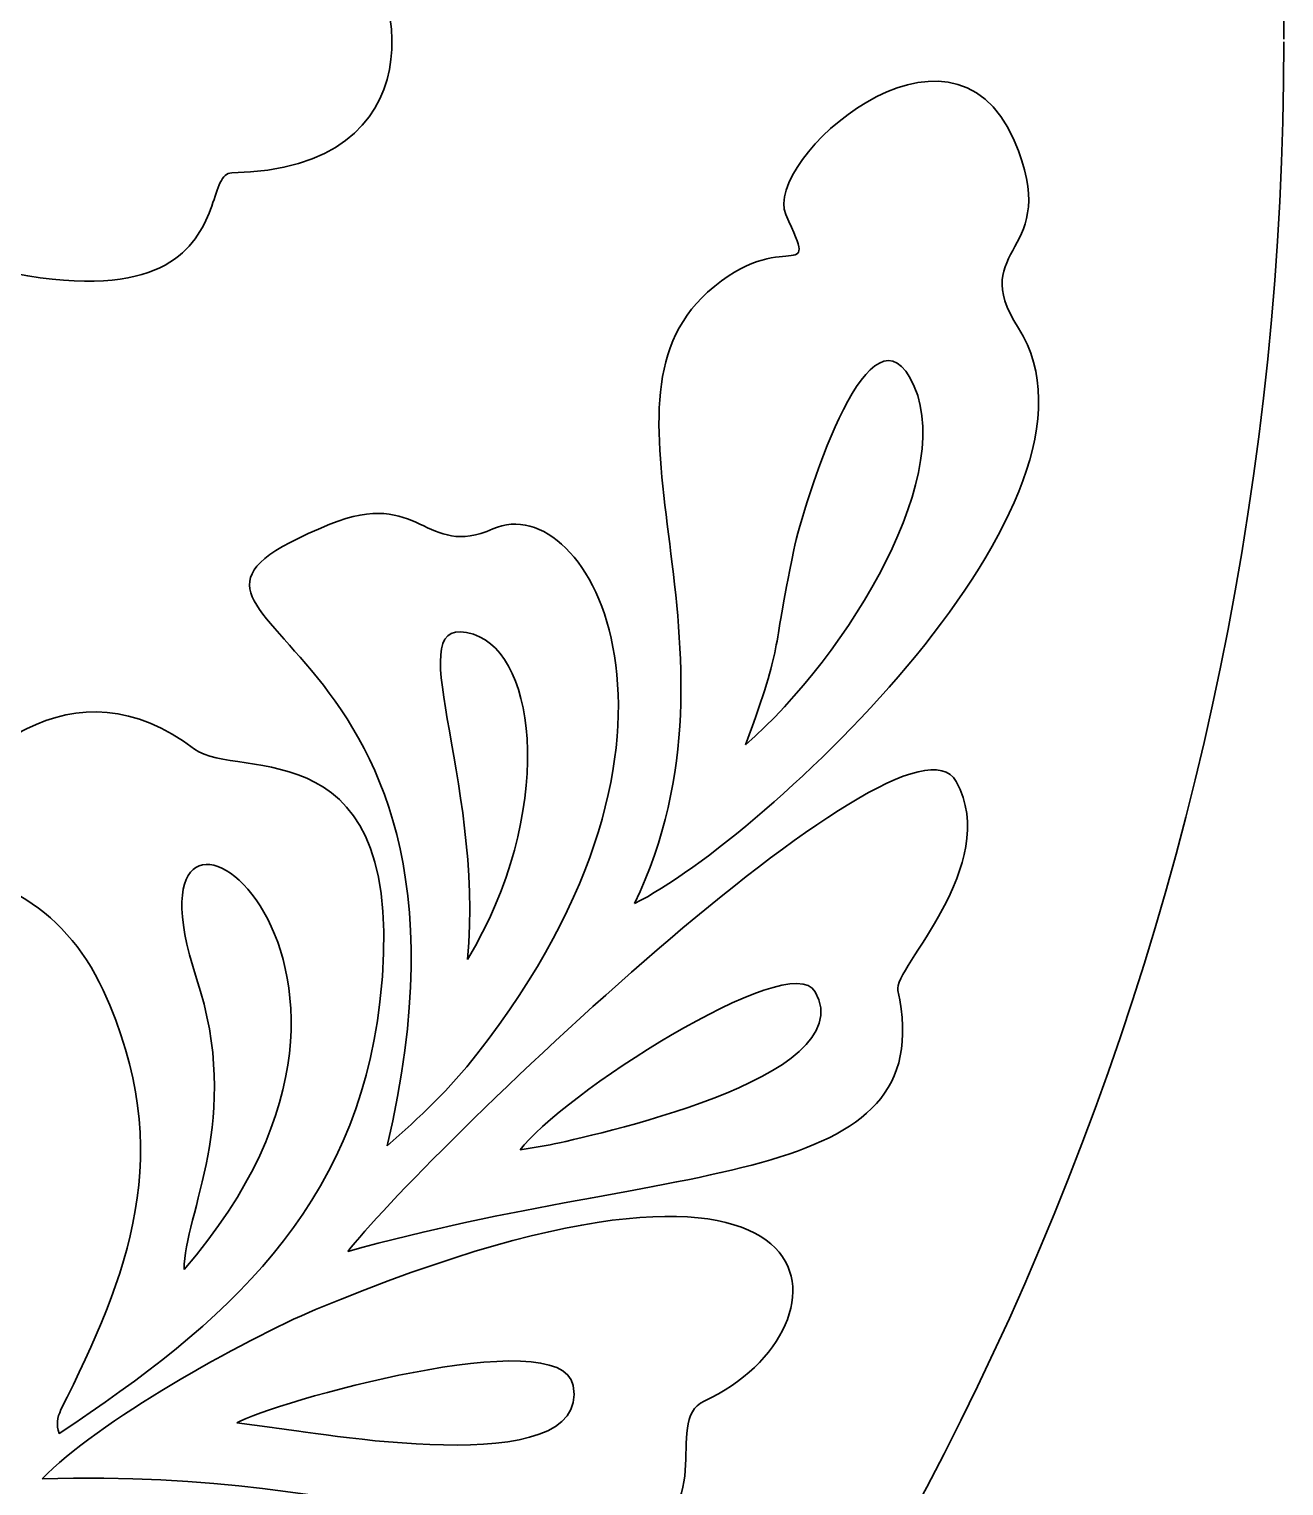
# Model space of a CAD drawing. Header units: centimetres. Extents: x -13.7 to 13.2, y -13.1 to 13.8.
# Drawn here: x 7.79 to 13.24, y -5.92 to 0.41 of the extents above; entities that cross this region are included whole.
import ezdxf

# ---------------------------------------------------------------- set-up
doc = ezdxf.new("R2010")
doc.units = ezdxf.units.CM
doc.header["$MEASUREMENT"] = 0
doc.layers.add('Layer 1', color=7, linetype='Continuous')

msp = doc.modelspace()

# ---------------------------------------------------------------- linework, layer by layer
at = {"layer": 'Layer 1', "color": 250, "lineweight": 35}
for points, knots in [([(-0.24145, 13.83027), (-7.6799, 13.82688), (-13.70893, 7.79605), (-13.70893, 0.35686), (-13.70893, 0.35686), (-13.70893, -7.08436), (-7.67661, -13.11673), (-0.23533, -13.11673), (-0.23533, -13.11673), (7.20381, -13.11673), (13.23483, -7.08765), (13.23812, 0.35079)], [0, 0, 0, 0, 0.25, 0.25, 0.25, 0.25, 0.5, 0.5, 0.5, 0.5, 1, 1, 1, 1]), ([(10.45054, 4.0721), (10.9897, 2.94835), (10.2131, 1.91515), (10.76794, 1.41802), (10.76794, 1.41802), (11.1038, 1.1171), (11.2568, 1.40807), (11.10808, 1.08082), (11.10808, 1.08082), (11.00189, 0.84706), (11.82313, 0.11723), (12.09888, 0.75875), (12.09888, 0.75875), (12.31637, 1.26457), (11.88508, 1.20999), (12.11784, 1.57386), (12.11784, 1.57386), (12.59168, 2.31479), (11.01314, 3.79003), (10.45054, 4.0721)], [0, 0, 0, 0, 0.1666667, 0.1666667, 0.1666667, 0.1666667, 0.3333333, 0.3333333, 0.3333333, 0.3333333, 0.5, 0.5, 0.5, 0.5, 0.6666667, 0.6666667, 0.6666667, 0.6666667, 1, 1, 1, 1]), ([(10.45054, 4.0721), (10.9897, 2.94835), (10.2131, 1.91515), (10.76794, 1.41802), (10.76794, 1.41802), (11.1038, 1.1171), (11.2568, 1.40807), (11.10808, 1.08082), (11.10808, 1.08082), (11.00189, 0.84706), (11.82313, 0.11723), (12.09888, 0.75875), (12.09888, 0.75875), (12.31637, 1.26457), (11.88508, 1.20999), (12.11784, 1.57386), (12.11784, 1.57386), (12.59168, 2.31479), (11.01314, 3.79003), (10.45054, 4.0721)], [0, 0, 0, 0, 0.1666667, 0.1666667, 0.1666667, 0.1666667, 0.3333333, 0.3333333, 0.3333333, 0.3333333, 0.5, 0.5, 0.5, 0.5, 0.6666667, 0.6666667, 0.6666667, 0.6666667, 1, 1, 1, 1]), ([(7.72715, 0.36612), (7.38009, 0.59649), (6.70325, 0.54375), (6.1197, 0.80701), (6.1197, 0.80701), (6.48392, 0.96678), (8.36165, 1.92773), (8.60023, 1.08112), (8.60023, 1.08112), (8.69527, 0.74397), (8.79911, 1.13093), (9.17348, 0.82328), (9.17348, 0.82328), (9.42679, 0.61505), (9.5694, -0.2023), (8.66929, -0.21762), (8.66929, -0.21762), (8.48878, -0.22071), (8.8206, -1.22769), (6.60712, -0.28663)], [0, 0, 0, 0, 0.1666667, 0.1666667, 0.1666667, 0.1666667, 0.3333333, 0.3333333, 0.3333333, 0.3333333, 0.5, 0.5, 0.5, 0.5, 0.6666667, 0.6666667, 0.6666667, 0.6666667, 1, 1, 1, 1]), ([(7.72715, 0.36612), (7.38009, 0.59649), (6.70325, 0.54375), (6.1197, 0.80701), (6.1197, 0.80701), (6.48392, 0.96678), (8.36165, 1.92773), (8.60023, 1.08112), (8.60023, 1.08112), (8.69527, 0.74397), (8.79911, 1.13093), (9.17348, 0.82328), (9.17348, 0.82328), (9.42679, 0.61505), (9.5694, -0.2023), (8.66929, -0.21762), (8.66929, -0.21762), (8.48878, -0.22071), (8.8206, -1.22769), (6.60712, -0.28663)], [0, 0, 0, 0, 0.1666667, 0.1666667, 0.1666667, 0.1666667, 0.3333333, 0.3333333, 0.3333333, 0.3333333, 0.5, 0.5, 0.5, 0.5, 0.6666667, 0.6666667, 0.6666667, 0.6666667, 1, 1, 1, 1]), ([(10.41845, -3.39067), (10.95771, -2.26601), (10.18076, -1.2356), (10.7358, -0.73654), (10.7358, -0.73654), (11.07056, -0.43551), (11.22486, -0.72738), (11.07593, -0.39933), (11.07593, -0.39933), (10.97005, -0.16617), (11.78984, 0.56445), (12.06674, -0.07726), (12.06674, -0.07726), (12.28368, -0.57995), (11.85353, -0.53029), (12.08565, -0.89237), (12.08565, -0.89237), (12.56013, -1.63251), (10.98045, -3.10899), (10.41845, -3.39067)], [0, 0, 0, 0, 0.1666667, 0.1666667, 0.1666667, 0.1666667, 0.3333333, 0.3333333, 0.3333333, 0.3333333, 0.5, 0.5, 0.5, 0.5, 0.6666667, 0.6666667, 0.6666667, 0.6666667, 1, 1, 1, 1]), ([(10.41845, -3.39067), (10.95771, -2.26601), (10.18076, -1.2356), (10.7358, -0.73654), (10.7358, -0.73654), (11.07056, -0.43551), (11.22486, -0.72738), (11.07593, -0.39933), (11.07593, -0.39933), (10.97005, -0.16617), (11.78984, 0.56445), (12.06674, -0.07726), (12.06674, -0.07726), (12.28368, -0.57995), (11.85353, -0.53029), (12.08565, -0.89237), (12.08565, -0.89237), (12.56013, -1.63251), (10.98045, -3.10899), (10.41845, -3.39067)], [0, 0, 0, 0, 0.1666667, 0.1666667, 0.1666667, 0.1666667, 0.3333333, 0.3333333, 0.3333333, 0.3333333, 0.5, 0.5, 0.5, 0.5, 0.6666667, 0.6666667, 0.6666667, 0.6666667, 1, 1, 1, 1]), ([(10.90059, -2.70173), (11.3481, -2.30955), (11.83975, -1.50145), (11.61405, -1.10658), (11.61405, -1.10658), (11.42528, -0.77634), (11.15266, -1.65599), (11.11041, -1.85517), (11.11041, -1.85517), (11.00538, -2.35005), (11.073, -2.22367), (10.90059, -2.70173)], [0, 0, 0, 0, 0.25, 0.25, 0.25, 0.25, 0.5, 0.5, 0.5, 0.5, 1, 1, 1, 1]), ([(10.90059, -2.70173), (11.3481, -2.30955), (11.83975, -1.50145), (11.61405, -1.10658), (11.61405, -1.10658), (11.42528, -0.77634), (11.15266, -1.65599), (11.11041, -1.85517), (11.11041, -1.85517), (11.00538, -2.35005), (11.073, -2.22367), (10.90059, -2.70173)], [0, 0, 0, 0, 0.25, 0.25, 0.25, 0.25, 0.5, 0.5, 0.5, 0.5, 1, 1, 1, 1]), ([(9.3437, -4.44238), (9.90177, -2.08758), (7.99414, -2.19481), (9.09566, -1.74366), (9.09566, -1.74366), (9.48799, -1.58295), (9.50889, -1.89582), (9.8033, -1.76367), (9.8033, -1.76367), (10.21738, -1.57777), (10.82083, -2.66058), (9.73354, -4.04532), (9.73354, -4.04532), (9.61791, -4.19265), (9.48556, -4.32062), (9.3437, -4.44238)], [0, 0, 0, 0, 0.2, 0.2, 0.2, 0.2, 0.4, 0.4, 0.4, 0.4, 0.6, 0.6, 0.6, 0.6, 1, 1, 1, 1]), ([(9.3437, -4.44238), (9.90177, -2.08758), (7.99414, -2.19481), (9.09566, -1.74366), (9.09566, -1.74366), (9.48799, -1.58295), (9.50889, -1.89582), (9.8033, -1.76367), (9.8033, -1.76367), (10.21738, -1.57777), (10.82083, -2.66058), (9.73354, -4.04532), (9.73354, -4.04532), (9.61791, -4.19265), (9.48556, -4.32062), (9.3437, -4.44238)], [0, 0, 0, 0, 0.2, 0.2, 0.2, 0.2, 0.4, 0.4, 0.4, 0.4, 0.6, 0.6, 0.6, 0.6, 1, 1, 1, 1]), ([(9.69279, -3.63408), (9.76907, -2.8413), (9.37405, -2.11102), (9.71906, -2.22163), (9.71906, -2.22163), (10.00034, -2.31179), (10.07234, -3.00037), (9.69279, -3.63408)], [0, 0, 0, 0, 0.3333333, 0.3333333, 0.3333333, 0.3333333, 1, 1, 1, 1]), ([(9.69279, -3.63408), (9.76907, -2.8413), (9.37405, -2.11102), (9.71906, -2.22163), (9.71906, -2.22163), (10.00034, -2.31179), (10.07234, -3.00037), (9.69279, -3.63408)], [0, 0, 0, 0, 0.3333333, 0.3333333, 0.3333333, 0.3333333, 1, 1, 1, 1]), ([(7.92767, -5.58823), (8.21939, -5.00323), (8.43598, -4.47596), (8.11057, -3.76618), (8.11057, -3.76618), (7.93842, -3.39062), (7.61141, -3.23672), (7.21276, -3.19776), (7.21276, -3.19776), (7.5113, -2.72183), (7.98862, -2.32398), (8.50798, -2.72009), (8.50798, -2.72009), (8.69283, -2.8611), (9.45247, -2.59888), (9.3127, -3.81693), (9.3127, -3.81693), (9.20955, -4.71549), (8.64422, -5.21167), (7.92006, -5.69157), (7.92006, -5.69157), (7.90657, -5.6543), (7.9112, -5.6243), (7.92767, -5.58823)], [0, 0, 0, 0, 0.1428571, 0.1428571, 0.1428571, 0.1428571, 0.2857143, 0.2857143, 0.2857143, 0.2857143, 0.4285714, 0.4285714, 0.4285714, 0.4285714, 0.5714286, 0.5714286, 0.5714286, 0.5714286, 0.7142857, 0.7142857, 0.7142857, 0.7142857, 1, 1, 1, 1]), ([(7.92767, -5.58823), (8.21939, -5.00323), (8.43598, -4.47596), (8.11057, -3.76618), (8.11057, -3.76618), (7.93842, -3.39062), (7.61141, -3.23672), (7.21276, -3.19776), (7.21276, -3.19776), (7.5113, -2.72183), (7.98862, -2.32398), (8.50798, -2.72009), (8.50798, -2.72009), (8.69283, -2.8611), (9.45247, -2.59888), (9.3127, -3.81693), (9.3127, -3.81693), (9.20955, -4.71549), (8.64422, -5.21167), (7.92006, -5.69157), (7.92006, -5.69157), (7.90657, -5.6543), (7.9112, -5.6243), (7.92767, -5.58823)], [0, 0, 0, 0, 0.1428571, 0.1428571, 0.1428571, 0.1428571, 0.2857143, 0.2857143, 0.2857143, 0.2857143, 0.4285714, 0.4285714, 0.4285714, 0.4285714, 0.5714286, 0.5714286, 0.5714286, 0.5714286, 0.7142857, 0.7142857, 0.7142857, 0.7142857, 1, 1, 1, 1]), ([(9.17383, -4.90163), (10.58588, -4.50397), (11.75412, -4.64563), (11.56196, -3.76822), (11.56196, -3.76822), (11.54101, -3.67269), (12.01554, -3.22373), (11.81532, -2.86095), (11.81532, -2.86095), (11.5938, -2.45952), (9.45426, -4.53129), (9.17383, -4.90163)], [0, 0, 0, 0, 0.25, 0.25, 0.25, 0.25, 0.5, 0.5, 0.5, 0.5, 1, 1, 1, 1]), ([(9.17383, -4.90163), (10.58588, -4.50397), (11.75412, -4.64563), (11.56196, -3.76822), (11.56196, -3.76822), (11.54101, -3.67269), (12.01554, -3.22373), (11.81532, -2.86095), (11.81532, -2.86095), (11.5938, -2.45952), (9.45426, -4.53129), (9.17383, -4.90163)], [0, 0, 0, 0, 0.25, 0.25, 0.25, 0.25, 0.5, 0.5, 0.5, 0.5, 1, 1, 1, 1]), ([(8.46201, -4.97975), (9.65383, -3.608), (8.13316, -2.56216), (8.51624, -3.71563), (8.51624, -3.71563), (8.7187, -4.32525), (8.46241, -4.73793), (8.46201, -4.97975)], [0, 0, 0, 0, 0.3333333, 0.3333333, 0.3333333, 0.3333333, 1, 1, 1, 1]), ([(8.46201, -4.97975), (9.65383, -3.608), (8.13316, -2.56216), (8.51624, -3.71563), (8.51624, -3.71563), (8.7187, -4.32525), (8.46241, -4.73793), (8.46201, -4.97975)], [0, 0, 0, 0, 0.3333333, 0.3333333, 0.3333333, 0.3333333, 1, 1, 1, 1]), ([(10.05253, -4.43859), (10.20026, -4.40376), (11.41582, -4.15349), (11.20316, -3.77344), (11.20316, -3.77344), (11.09429, -3.5789), (10.08189, -4.23549), (9.92237, -4.46074)], [0, 0, 0, 0, 0.3333333, 0.3333333, 0.3333333, 0.3333333, 1, 1, 1, 1]), ([(10.05253, -4.43859), (10.20026, -4.40376), (11.41582, -4.15349), (11.20316, -3.77344), (11.20316, -3.77344), (11.09429, -3.5789), (10.08189, -4.23549), (9.92237, -4.46074)], [0, 0, 0, 0, 0.3333333, 0.3333333, 0.3333333, 0.3333333, 1, 1, 1, 1]), ([(7.84652, -5.88906), (9.32574, -5.84641), (9.93431, -6.27865), (10.35759, -6.17307), (10.35759, -6.17307), (10.81366, -6.05922), (10.52985, -5.63913), (10.72147, -5.55096), (10.72147, -5.55096), (11.39582, -5.24057), (11.38094, -4.17434), (9.03351, -5.15375), (9.03351, -5.15375), (8.72348, -5.28312), (8.0739, -5.64744), (7.84652, -5.88906)], [0, 0, 0, 0, 0.2, 0.2, 0.2, 0.2, 0.4, 0.4, 0.4, 0.4, 0.6, 0.6, 0.6, 0.6, 1, 1, 1, 1]), ([(7.84652, -5.88906), (9.32574, -5.84641), (9.93431, -6.27865), (10.35759, -6.17307), (10.35759, -6.17307), (10.81366, -6.05922), (10.52985, -5.63913), (10.72147, -5.55096), (10.72147, -5.55096), (11.39582, -5.24057), (11.38094, -4.17434), (9.03351, -5.15375), (9.03351, -5.15375), (8.72348, -5.28312), (8.0739, -5.64744), (7.84652, -5.88906)], [0, 0, 0, 0, 0.2, 0.2, 0.2, 0.2, 0.4, 0.4, 0.4, 0.4, 0.6, 0.6, 0.6, 0.6, 1, 1, 1, 1]), ([(8.84538, -5.66629), (9.0061, -5.68167), (10.23186, -5.91259), (10.15225, -5.48369), (10.15225, -5.48369), (10.09975, -5.20082), (8.84046, -5.55996), (8.69159, -5.64565)], [0, 0, 0, 0, 0.3333333, 0.3333333, 0.3333333, 0.3333333, 1, 1, 1, 1]), ([(8.84538, -5.66629), (9.0061, -5.68167), (10.23186, -5.91259), (10.15225, -5.48369), (10.15225, -5.48369), (10.09975, -5.20082), (8.84046, -5.55996), (8.69159, -5.64565)], [0, 0, 0, 0, 0.3333333, 0.3333333, 0.3333333, 0.3333333, 1, 1, 1, 1])]:
    msp.add_open_spline(points, degree=3, knots=knots, dxfattribs=at)
for points in [[(13.23812, 0.36288), (13.23483, 7.79934), (7.20709, 13.82688), (-0.22931, 13.83027)], [(9.92237, -4.46074), (9.92237, -4.46074), (10.05253, -4.43859), (10.05253, -4.43859)], [(9.92237, -4.46074), (9.92237, -4.46074), (10.05253, -4.43859), (10.05253, -4.43859)], [(8.69159, -5.64565), (8.69159, -5.64565), (8.84538, -5.66629), (8.84538, -5.66629)], [(8.69159, -5.64565), (8.69159, -5.64565), (8.84538, -5.66629), (8.84538, -5.66629)]]:
    msp.add_open_spline(points, degree=3, dxfattribs=at)

doc.saveas('drawing.dxf')
